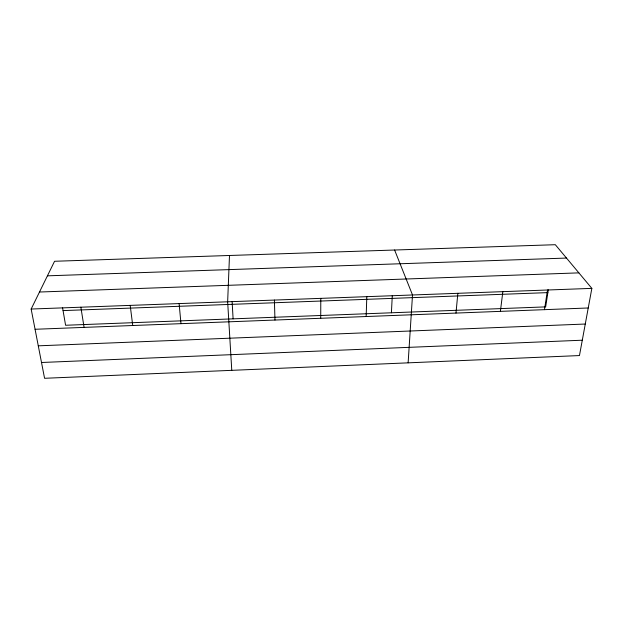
<?xml version="1.0" encoding="UTF-8"?>
<svg xmlns="http://www.w3.org/2000/svg" width="623" height="623" viewBox="0 0 623 623"><rect width="100%" height="100%" fill="white"/><g stroke="black" fill="none" stroke-linecap="round" stroke-linejoin="round"><path stroke-width="0.93" d="M320.728 318.283L320.79 298.362M366.153 316.531L366.822 296.665M229.49 255.485L227.652 301.797L231.772 370.335M391.408 312.785L392.288 295.559M408.127 362.843L412.512 294.983L394.608 250.018M455.974 313.073L457.858 293.308M500.386 311.36L502.854 291.65M544.471 309.662L547.516 289.999M548.31 289.812L545.655 306.882L65.586 325.261L62.588 307.879M591.85 288.371L579.46 355.562L44.568 378.293L31.15 309.039L54.559 261.271L555.319 244.707L591.85 288.371L31.15 309.039M41.507 362.493L582.295 340.205M38.276 345.827L585.277 324.03M35.075 329.279L588.237 307.98M63.055 310.597L547.874 292.615M39.49 292.023L578.876 272.866M47.426 275.833L566.494 258.062M80.865 307.201L84.089 327.394M130.191 305.387L132.73 325.518M179.113 303.58L180.982 323.664M232.114 301.462L233.103 318.844M274.4 300.068L274.969 320.043"/></g></svg>
